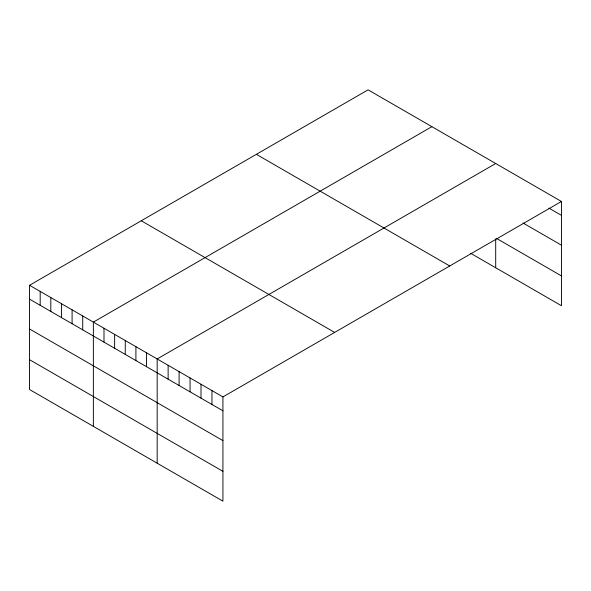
<?xml version="1.0" encoding="UTF-8"?>
<svg xmlns="http://www.w3.org/2000/svg" width="591" height="591" viewBox="0 0 591 591"><rect width="100%" height="100%" fill="white"/><g stroke="black" fill="none" stroke-linecap="round" stroke-linejoin="round"><path stroke-width="0.89" d="M29.55 285.276L222.925 396.923L222.925 501.168L29.55 389.528L29.55 285.276L368.075 89.832L561.45 201.472L561.45 305.724L470.635 253.288M431.888 126.673L93.363 322.117L93.363 426.37M495.701 163.515L157.176 358.959L157.176 463.211M222.925 396.923L561.45 201.472M548.928 208.128L561.45 215.353M523.094 223.036L561.45 245.176M496.484 238.395L561.45 275.901M256.361 154.325L449.736 265.972M141.264 220.783L334.639 332.423M29.55 299.157L222.925 410.804M29.55 328.98L222.925 440.62M29.55 359.705L222.925 471.345M495.701 238.845L495.701 267.767M211.962 390.592L211.962 404.473M201.006 384.268L201.006 398.149M190.051 377.945L190.051 391.826M179.095 371.613L179.095 385.495M168.132 365.29L168.132 379.171M146.538 352.82L146.538 366.701M135.908 346.681L135.908 360.562M125.27 340.542L125.27 354.423M114.632 334.403L114.632 348.284M104.001 328.264L104.001 342.145M82.725 315.978L82.725 329.859M72.095 309.839L72.095 323.72M61.457 303.7L61.457 317.581M50.819 297.561L50.819 311.442M40.188 291.415L40.188 305.296"/></g></svg>
